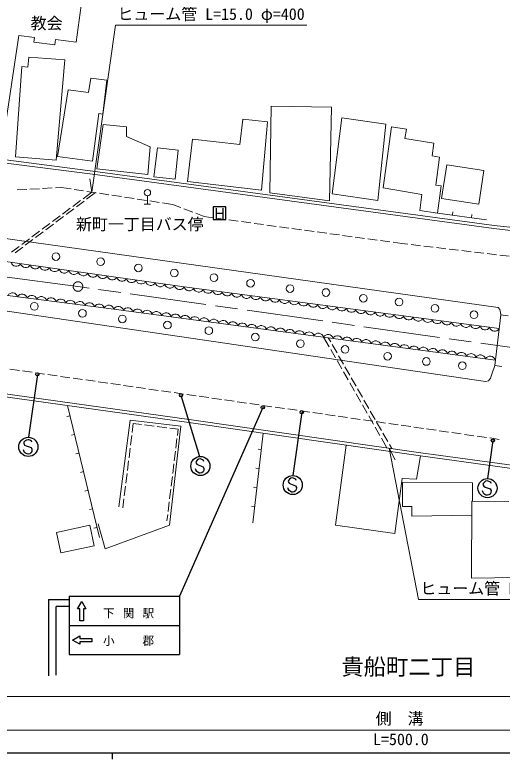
# Model space of a CAD drawing. Units: millimetres at full size, sheet at 1:1000; details may follow other scales. Extents: x 40000 to 680000, y 20000 to 380000.
# Drawn here: x 252733 to 329134, y 204000 to 320618 of the extents above; entities that cross this region are included whole.
import ezdxf
from ezdxf.enums import TextEntityAlignment as Align

# ---------------------------------------------------------------- set-up
doc = ezdxf.new("R2010")
doc.units = ezdxf.units.MM
doc.header["$LTSCALE"] = 1000
doc.linetypes.add('CHAIN', pattern=[18.5, 12, -1.5, 3.5, -1.5])
for name, color, linetype, lineweight in [('M-BMK', 2, 'CHAIN', 13), ('M-STR-HTXT', 7, 'Continuous', 13), ('M-STR-STRC', 7, 'Continuous', 25), ('M-TTL-BAND', 7, 'Continuous', 25), ('M-WORK', 1, 'Continuous', 13)]:
    doc.layers.add(name, color=color, linetype=linetype, lineweight=lineweight)
doc.layers.add('M-BMK-HTXT', color=7, linetype='Continuous')
doc.styles.add('ＭＳ ゴシック', font='')
doc.styles.get('ＭＳ ゴシック').set_extended_font_data('MS Gothic')

msp = doc.modelspace()

# ---------------------------------------------------------------- linework, layer by layer
at = {"layer": 'M-BMK'}
for p, q in [((262627, 278049), (163325, 291068)), ((337654, 267508), (262627, 278049))]:
    msp.add_line(p, q, dxfattribs=at)
msp.add_circle((262627, 278049), 750, dxfattribs=at)
at = {"layer": 'M-STR-HTXT'}
for p, q in [((264808, 292846), (264493, 294910)), ((311400, 252731), (312370, 250882)), ((236671, 213798), (437347, 213798)), ((63641, 208514), (562890, 208514))]:
    msp.add_line(p, q, dxfattribs=at)
for points in [[(264808, 292846), (268500, 319000), (298500, 319000)], [(311400, 252731), (316000, 229000), (346000, 229000)]]:
    msp.add_lwpolyline(points, dxfattribs=at)
at = {"layer": 'M-STR-STRC'}
for p, q in [((285826, 290549), (283826, 290549)), ((283826, 290549), (283826, 288549)), ((285826, 288549), (285826, 290549)), ((284366, 288634), (284366, 290333)), ((284366, 289549), (285358, 289549)), ((285358, 290344), (285358, 288639)), ((283826, 288549), (285826, 288549)), ((256261, 264287), (254846, 254428)), ((278779, 261015), (281679, 251444)), ((291604, 259113), (278540, 229511)), ((297718, 258351), (296297, 248453)), ((254159, 253657), (254135, 253486)), ((254135, 253486), (254264, 253213)), ((254352, 253865), (254159, 253657)), ((254264, 253213), (254491, 253103)), ((254548, 254004), (254352, 253865)), ((254491, 253103), (255289, 252821)), ((254797, 254055), (254548, 254004)), ((254971, 254031), (254797, 254055)), ((255187, 253922), (254971, 254031)), ((255352, 253811), (255187, 253922)), ((255404, 253643), (255352, 253811)), ((327679, 253908), (326828, 247982)), ((254140, 252324), (254082, 252489)), ((254267, 252058), (254140, 252324)), ((254422, 251948), (254267, 252058)), ((254641, 251835), (254422, 251948)), ((255260, 251998), (255073, 251853)), ((255366, 252221), (255260, 251998)), ((255289, 252821), (255410, 252563)), ((255410, 252563), (255366, 252221)), ((254821, 251810), (254641, 251835)), ((255073, 251853), (254821, 251810)), ((281328, 250860), (281135, 250652)), ((281524, 250999), (281328, 250860)), ((281773, 251050), (281524, 250999)), ((281947, 251026), (281773, 251050)), ((282163, 250917), (281947, 251026)), ((282328, 250805), (282163, 250917)), ((282380, 250638), (282328, 250805)), ((281135, 250652), (281111, 250481)), ((281111, 250481), (281240, 250208)), ((281240, 250208), (281467, 250098)), ((281467, 250098), (282265, 249816)), ((282265, 249816), (282386, 249557)), ((281116, 249319), (281057, 249484)), ((281242, 249053), (281116, 249319)), ((281397, 248942), (281242, 249053)), ((281617, 248830), (281397, 248942)), ((281797, 248805), (281617, 248830)), ((282049, 248848), (281797, 248805)), ((282236, 248993), (282049, 248848)), ((282342, 249216), (282236, 248993)), ((282386, 249557), (282342, 249216)), ((295616, 247674), (295593, 247503)), ((295593, 247503), (295721, 247230)), ((295809, 247882), (295616, 247674)), ((295721, 247230), (295948, 247120)), ((296006, 248021), (295809, 247882)), ((296254, 248072), (296006, 248021)), ((296428, 248048), (296254, 248072)), ((296645, 247939), (296428, 248048)), ((296810, 247828), (296645, 247939)), ((296861, 247660), (296810, 247828)), ((326346, 247400), (326154, 247192)), ((326543, 247540), (326346, 247400)), ((326792, 247590), (326543, 247540)), ((326966, 247566), (326792, 247590)), ((327182, 247457), (326966, 247566)), ((327347, 247346), (327182, 247457)), ((327399, 247179), (327347, 247346)), ((295598, 246341), (295539, 246506)), ((295724, 246075), (295598, 246341)), ((295879, 245965), (295724, 246075)), ((295948, 247120), (296747, 246838)), ((296823, 246238), (296717, 246015)), ((296747, 246838), (296867, 246580)), ((296867, 246580), (296823, 246238)), ((326154, 247192), (326130, 247022)), ((326130, 247022), (326259, 246748)), ((326259, 246748), (326486, 246638)), ((326486, 246638), (327284, 246357)), ((327284, 246357), (327405, 246098)), ((327405, 246098), (327361, 245757)), ((296098, 245852), (295879, 245965)), ((296279, 245827), (296098, 245852)), ((296530, 245870), (296279, 245827)), ((296717, 246015), (296530, 245870)), ((326135, 245859), (326076, 246024)), ((326261, 245593), (326135, 245859)), ((326416, 245483), (326261, 245593)), ((326636, 245371), (326416, 245483)), ((326816, 245345), (326636, 245371)), ((327068, 245389), (326816, 245345)), ((327255, 245533), (327068, 245389)), ((327361, 245757), (327255, 245533)), ((257980, 229015), (257980, 222487)), ((257980, 229015), (261244, 229015)), ((261244, 229511), (261244, 220369)), ((261244, 229511), (278540, 229511)), ((262563, 227569), (263210, 228712)), ((263210, 228712), (263857, 227569)), ((278540, 229511), (278540, 220369)), ((259203, 217171), (259203, 227927)), ((261244, 227927), (259203, 227927)), ((262943, 227569), (262563, 227569)), ((262943, 225665), (262943, 227569)), ((263857, 227569), (263476, 227569)), ((263476, 227569), (263476, 225665)), ((263476, 225665), (262943, 225665)), ((261244, 224940), (278540, 224940)), ((261778, 222652), (262920, 223300)), ((262920, 223300), (262920, 222919)), ((262920, 222919), (264824, 222919)), ((264824, 222919), (264824, 222386)), ((257980, 222487), (257980, 217047)), ((262920, 222005), (261778, 222652)), ((264824, 222386), (262920, 222386)), ((262920, 222386), (262920, 222005)), ((261244, 220369), (278540, 220369))]:
    msp.add_line(p, q, dxfattribs=at)
for centre, radius in [((256261, 264287), 250), ((278779, 261015), 250), ((291604, 259113), 250), ((297718, 258351), 250), ((254846, 252928), 1500), ((327679, 253908), 250), ((281822, 249923), 1500), ((296303, 246945), 1500), ((326841, 246463), 1500)]:
    msp.add_circle(centre, radius, dxfattribs=at)
at = {"layer": 'M-TTL-BAND'}
for p, q in [((40000, 205000), (579000, 205000)), ((268000, 205000), (268000, 204000))]:
    msp.add_line(p, q, dxfattribs=at)
at = {"layer": 'M-WORK'}
for p, q in [((263433, 324270), (262356, 316320)), ((253348, 317372), (251055, 302050)), ((255828, 317068), (253348, 317372)), ((255726, 316328), (255828, 317068)), ((259003, 315907), (255726, 316328)), ((259105, 316749), (259003, 315907)), ((262356, 316320), (259105, 316749)), ((254911, 313981), (254766, 312424)), ((260547, 313556), (254911, 313981)), ((259209, 297830), (260547, 313556)), ((253836, 312523), (252847, 298352)), ((254766, 312424), (253836, 312523)), ((264294, 308446), (264642, 310723)), ((264642, 310723), (267151, 310375)), ((267151, 310375), (266502, 305057)), ((259409, 298448), (261104, 308852)), ((261104, 308852), (264294, 308446)), ((292908, 306296), (292686, 292759)), ((302370, 306162), (292908, 306296)), ((302083, 291498), (302370, 306162)), ((265878, 305159), (264907, 297712)), ((266502, 305057), (265878, 305159)), ((302477, 292594), (304017, 304496)), ((304017, 304496), (310906, 303481)), ((266603, 303433), (265581, 296494)), ((270214, 303063), (266603, 303433)), ((288460, 304267), (288004, 300319)), ((292343, 303843), (288460, 304267)), ((291430, 293141), (292343, 303843)), ((310906, 303481), (309640, 291536)), ((270214, 301541), (270214, 303063)), ((311805, 303091), (310476, 293495)), ((314141, 302732), (311805, 303091)), ((313880, 301239), (314141, 302732)), ((273934, 299931), (270214, 301541)), ((280564, 301135), (279781, 294511)), ((288004, 300319), (280564, 301135)), ((318448, 300499), (313880, 301239)), ((232093, 299888), (264890, 295647)), ((232147, 300386), (264956, 296143)), ((273564, 295581), (273934, 299931)), ((275094, 299786), (274506, 295262)), ((278313, 299416), (275094, 299786)), ((318144, 298527), (318448, 300499)), ((277856, 294892), (278313, 299416)), ((252847, 298352), (259209, 297830)), ((264907, 297712), (259409, 298448)), ((319304, 298310), (318144, 298527)), ((318742, 293948), (319304, 298310)), ((265581, 296494), (273564, 295581)), ((319633, 291837), (320439, 297114)), ((320439, 297114), (326270, 296224)), ((326270, 296224), (325464, 290946)), ((264890, 295647), (327831, 287142)), ((264956, 296143), (327894, 287638)), ((274506, 295262), (277856, 294892)), ((279781, 294511), (291430, 293141)), ((319590, 293818), (318742, 293948)), ((253095, 293181), (254593, 293268)), ((255092, 293297), (256589, 293384)), ((257089, 293413), (258586, 293499)), ((259085, 293528), (259977, 293580)), ((259977, 293580), (261534, 293344)), ((262028, 293268), (263511, 293043)), ((263420, 291809), (264808, 292846)), ((263978, 291726), (265363, 292762)), ((264005, 292968), (265488, 292743)), ((292686, 292759), (302083, 291498)), ((310476, 293495), (316538, 292494)), ((319025, 289554), (319590, 293818)), ((265983, 292668), (267466, 292442)), ((267960, 292367), (269443, 292142)), ((269937, 292067), (271420, 291842)), ((271915, 291767), (273398, 291541)), ((273518, 290961), (273518, 292253)), ((309640, 291536), (302477, 292594)), ((316538, 292494), (316240, 289946)), ((325464, 290946), (319633, 291837)), ((261818, 290611), (263019, 291509)), ((262376, 290529), (263577, 291427)), ((273018, 290961), (274018, 290961)), ((273892, 291466), (275375, 291241)), ((275869, 291166), (277426, 290929)), ((277426, 290929), (278757, 290418)), ((260216, 289414), (261417, 290312)), ((260774, 289332), (261976, 290230)), ((279224, 290239), (280624, 289701)), ((281091, 289522), (282421, 289011)), ((316240, 289946), (319025, 289554)), ((326666, 288511), (319025, 289554)), ((321359, 289236), (321427, 289731)), ((324332, 288830), (324399, 289325)), ((232051, 288258), (328527, 274775)), ((258614, 288216), (259815, 289114)), ((259172, 288134), (260374, 289032)), ((282421, 289011), (283796, 288824)), ((284292, 288757), (285778, 288555)), ((286274, 288487), (287760, 288285)), ((288255, 288218), (289742, 288015)), ((257012, 287019), (258214, 287917)), ((257570, 286937), (258772, 287835)), ((290237, 287948), (291723, 287746)), ((292219, 287678), (293705, 287476)), ((294201, 287409), (295687, 287207)), ((296182, 287139), (297669, 286937)), ((327831, 287142), (338444, 285883)), ((327894, 287638), (338504, 286379)), ((255410, 285821), (256612, 286719)), ((255968, 285739), (257170, 286637)), ((298164, 286870), (299650, 286667)), ((300146, 286600), (301632, 286398)), ((302128, 286330), (303614, 286128)), ((304109, 286061), (305596, 285859)), ((306091, 285791), (307577, 285589)), ((253808, 284624), (255010, 285522)), ((254366, 284542), (255568, 285440)), ((308073, 285522), (309559, 285319)), ((310055, 285252), (311541, 285050)), ((312036, 284982), (313411, 284795)), ((313411, 284795), (314359, 284683)), ((314856, 284625), (316346, 284449)), ((252206, 283426), (253408, 284325)), ((252765, 283344), (253966, 284242)), ((316842, 284390), (318332, 284215)), ((318828, 284156), (320318, 283980)), ((320814, 283921), (322304, 283746)), ((322801, 283687), (324290, 283511)), ((324787, 283453), (326277, 283277)), ((326773, 283218), (328263, 283042)), ((328759, 282984), (330249, 282808)), ((228311, 277611), (326510, 263153)), ((328527, 274775), (328794, 274428)), ((328794, 274428), (328900, 273967)), ((328949, 273620), (327972, 265655)), ((328900, 273967), (328949, 273620)), ((328949, 273620), (330097, 273479)), ((302003, 268615), (301134, 270133)), ((302257, 269379), (301882, 270033)), ((303250, 267643), (302505, 268945)), ((302996, 266879), (302251, 268181)), ((304244, 265908), (303499, 267209)), ((303990, 265144), (303245, 266446)), ((251956, 265116), (253440, 264903)), ((253935, 264832), (255420, 264619)), ((305238, 264172), (304493, 265474)), ((327575, 264458), (327972, 265655)), ((327972, 265655), (329103, 265508)), ((255915, 264548), (257400, 264335)), ((257895, 264264), (259380, 264051)), ((259875, 263980), (261359, 263767)), ((261854, 263696), (263339, 263483)), ((304984, 263408), (304239, 264710)), ((306232, 262436), (305486, 263738)), ((327016, 263259), (327309, 263712)), ((327309, 263712), (327575, 264458)), ((236306, 263346), (280424, 257171)), ((236671, 262790), (280353, 256676)), ((263834, 263412), (265319, 263199)), ((265814, 263128), (267298, 262915)), ((267793, 262843), (269278, 262630)), ((269773, 262559), (271258, 262346)), ((305978, 261673), (305232, 262974)), ((326510, 263153), (327016, 263259)), ((271753, 262275), (273238, 262062)), ((273733, 261991), (275217, 261778)), ((275712, 261707), (277197, 261494)), ((277692, 261423), (279177, 261210)), ((306971, 259937), (306226, 261239)), ((307226, 260701), (306480, 262002)), ((279672, 261139), (281157, 260926)), ((281651, 260855), (283136, 260642)), ((283631, 260571), (285116, 260357)), ((285611, 260286), (287096, 260073)), ((308219, 258965), (307474, 260267)), ((261001, 259385), (266003, 238703)), ((287591, 260002), (289075, 259789)), ((289570, 259718), (291055, 259505)), ((291550, 259434), (293035, 259221)), ((293530, 259150), (295015, 258937)), ((307965, 258201), (307220, 259503)), ((261387, 257792), (260901, 257674)), ((295509, 258866), (296994, 258653)), ((297489, 258582), (298974, 258369)), ((299469, 258298), (300954, 258085)), ((301449, 258014), (302933, 257800)), ((303428, 257729), (304913, 257516)), ((308959, 256466), (308214, 257767)), ((309213, 257229), (308468, 258531)), ((270834, 257089), (269056, 243543)), ((278746, 256170), (270834, 257089)), ((271120, 255183), (271294, 256583)), ((271294, 256583), (272578, 256423)), ((280353, 256676), (316318, 251521)), ((280424, 257171), (316388, 252016)), ((305408, 257445), (306893, 257232)), ((307388, 257161), (308873, 256948)), ((309367, 256877), (310852, 256664)), ((310207, 255494), (309462, 256796)), ((311347, 256593), (312832, 256380)), ((273074, 256361), (274562, 256175)), ((275058, 256113), (276547, 255927)), ((276988, 240665), (278746, 256170)), ((277043, 255865), (278327, 255704)), ((278327, 255704), (278209, 254733)), ((309953, 254730), (309207, 256032)), ((313327, 256309), (314812, 256096)), ((315307, 256025), (316791, 255812)), ((317286, 255741), (318771, 255528)), ((319266, 255457), (320751, 255243)), ((262092, 254876), (261606, 254758)), ((270874, 253198), (271059, 254687)), ((278148, 254237), (277967, 252748)), ((291658, 255056), (290024, 241036)), ((311070, 252778), (310201, 254296)), ((311201, 253758), (310455, 255060)), ((321246, 255172), (322731, 254959)), ((323226, 254888), (324710, 254675)), ((325205, 254604), (326690, 254391)), ((327185, 254320), (328670, 254107)), ((304657, 253193), (302984, 240671)), ((311823, 252671), (311449, 253324)), ((262797, 251960), (262311, 251842)), ((270628, 251214), (270813, 252702)), ((277907, 252252), (277726, 250762)), ((291362, 252516), (290865, 252574)), ((316388, 252016), (335067, 249447)), ((315718, 247851), (316318, 251521)), ((316318, 251521), (335007, 248950)), ((270382, 249229), (270567, 250717)), ((277666, 250266), (277485, 248777)), ((291015, 249536), (290518, 249594)), ((263502, 249044), (263016, 248927)), ((270136, 247244), (270321, 248733)), ((277424, 248281), (277243, 246792)), ((312295, 239352), (313454, 247984)), ((313454, 247984), (315718, 247851)), ((313536, 247323), (313518, 243582)), ((324470, 247282), (313536, 247323)), ((324506, 244417), (324470, 247282)), ((264207, 246128), (263721, 246011)), ((269890, 245259), (270075, 246748)), ((277183, 246295), (277002, 244806)), ((290668, 246556), (290171, 246614)), ((269655, 243363), (269829, 244763)), ((276941, 244310), (276760, 242821)), ((324361, 244419), (324334, 232373)), ((330200, 244348), (324361, 244419)), ((264912, 243212), (264426, 243095)), ((290320, 243576), (289824, 243634)), ((313518, 243582), (314975, 243599)), ((314975, 243599), (314975, 242090)), ((276700, 242325), (276582, 241354)), ((314975, 242090), (324356, 242222)), ((259275, 239496), (264461, 240650)), ((264461, 240650), (265153, 237400)), ((265617, 240296), (265131, 240179)), ((265808, 240852), (266909, 236945)), ((266909, 236945), (276988, 240665)), ((302984, 240671), (312295, 239352)), ((259950, 236335), (259275, 239496)), ((265153, 237400), (259950, 236335)), ((324334, 232373), (331567, 232453))]:
    msp.add_line(p, q, dxfattribs=at)
for points in [[(226501, 285497), (279272, 277979), (328670, 271452)], [(328024, 266539), (268250, 274528), (227517, 279748)]]:
    msp.add_lwpolyline(points, dxfattribs=at)
for centre, radius in [((273518, 292753), 500), ((259170, 282746), 600), ((266167, 281947), 600), ((272099, 280970), 600), ((277729, 280171), 600), ((283945, 279443), 600), ((289682, 278572), 600), ((295880, 277738), 600), ((301511, 277116), 600), ((307389, 276210), 600), ((255785, 274947), 600), ((312984, 275624), 600), ((318596, 274630), 600), ((263333, 273846), 600), ((324723, 273635), 600), ((269585, 272975), 600), ((276662, 272016), 600), ((283145, 271140), 600), ((290426, 270134), 600), ((297507, 269104), 600), ((304514, 268198), 600), ((311174, 267132), 600), ((317248, 266306), 600), ((322896, 265640), 600)]:
    msp.add_circle(centre, radius, dxfattribs=at)
for centre, radius, start, end in [((252933, 282064), 830, 195.31241, 328.47098), ((254441, 281850), 830, 195.31241, 328.47098), ((255948, 281635), 830, 195.31241, 328.47098), ((257456, 281420), 830, 195.31241, 328.47098), ((258964, 281205), 830, 195.31241, 328.47098), ((260471, 280990), 830, 195.31241, 328.47098), ((261979, 280776), 830, 195.31241, 328.47098), ((263487, 280561), 830, 195.31241, 328.47098), ((264995, 280346), 830, 195.31241, 328.47098), ((266502, 280131), 830, 195.31241, 328.47098), ((268010, 279916), 830, 195.31241, 328.47098), ((269518, 279702), 830, 195.31241, 328.47098), ((271026, 279487), 830, 195.31241, 328.47098), ((272533, 279272), 830, 195.31241, 328.47098), ((274041, 279057), 830, 195.31241, 328.47098), ((275549, 278842), 830, 195.31241, 328.47098), ((277057, 278628), 830, 195.31241, 328.47098), ((278564, 278413), 830, 195.31241, 328.47098), ((280062, 278197), 820, 195.44182, 329.50453), ((281559, 277999), 820, 195.44182, 329.50453), ((283056, 277802), 820, 195.44182, 329.50453), ((252368, 276232), 828, 16.0494, 149.34386), ((253876, 276039), 828, 16.0494, 149.34386), ((255385, 275846), 828, 16.0494, 149.34386), ((256893, 275652), 828, 16.0494, 149.34386), ((284553, 277604), 820, 195.44182, 329.50453), ((286050, 277406), 820, 195.44182, 329.50453), ((287547, 277208), 820, 195.44182, 329.50453), ((289044, 277010), 820, 195.44182, 329.50453), ((290540, 276813), 820, 195.44182, 329.50453), ((292037, 276615), 820, 195.44182, 329.50453), ((258402, 275459), 828, 16.0494, 149.34386), ((259911, 275265), 828, 16.0494, 149.34386), ((261419, 275072), 828, 16.0494, 149.34386), ((262928, 274879), 828, 16.0494, 149.34386), ((264437, 274685), 828, 16.0494, 149.34386), ((265945, 274492), 828, 16.0494, 149.34386), ((293534, 276417), 820, 195.44182, 329.50453), ((295031, 276219), 820, 195.44182, 329.50453), ((296528, 276021), 820, 195.44182, 329.50453), ((298025, 275824), 820, 195.44182, 329.50453), ((299522, 275626), 820, 195.44182, 329.50453), ((267454, 274299), 828, 16.0494, 149.34386), ((268955, 274112), 818, 15.27571, 149.49919), ((270449, 273913), 818, 15.27571, 149.49919), ((271944, 273713), 818, 15.27571, 149.49919), ((273438, 273513), 818, 15.27571, 149.49919), ((274933, 273314), 818, 15.27571, 149.49919), ((301019, 275428), 820, 195.44182, 329.50453), ((302516, 275230), 820, 195.44182, 329.50453), ((304013, 275033), 820, 195.44182, 329.50453), ((305510, 274835), 820, 195.44182, 329.50453), ((307007, 274637), 820, 195.44182, 329.50453), ((308504, 274439), 820, 195.44182, 329.50453), ((276427, 273114), 818, 15.27571, 149.49919), ((277921, 272914), 818, 15.27571, 149.49919), ((279416, 272714), 818, 15.27571, 149.49919), ((280910, 272515), 818, 15.27571, 149.49919), ((282404, 272315), 818, 15.27571, 149.49919), ((283899, 272115), 818, 15.27571, 149.49919), ((310001, 274241), 820, 195.44182, 329.50453), ((311497, 274044), 820, 195.44182, 329.50453), ((312994, 273846), 820, 195.44182, 329.50453), ((314491, 273648), 820, 195.44182, 329.50453), ((315988, 273450), 820, 195.44182, 329.50453), ((317485, 273252), 820, 195.44182, 329.50453), ((285393, 271915), 818, 15.27571, 149.49919), ((286887, 271716), 818, 15.27571, 149.49919), ((288382, 271516), 818, 15.27571, 149.49919), ((289876, 271316), 818, 15.27571, 149.49919), ((291370, 271117), 818, 15.27571, 149.49919), ((292865, 270917), 818, 15.27571, 149.49919), ((318982, 273055), 820, 195.44182, 329.50453), ((320479, 272857), 820, 195.44182, 329.50453), ((321976, 272659), 820, 195.44182, 329.50453), ((323473, 272461), 820, 195.44182, 329.50453), ((324970, 272263), 820, 195.44182, 329.50453), ((326467, 272066), 820, 195.44182, 329.50453), ((294359, 270717), 818, 15.27571, 149.49919), ((295853, 270517), 818, 15.27571, 149.49919), ((297348, 270318), 818, 15.27571, 149.49919), ((298842, 270118), 818, 15.27571, 149.49919), ((300336, 269918), 818, 15.27571, 149.49919), ((327964, 271868), 820, 195.44182, 329.50453), ((301831, 269719), 818, 15.27571, 149.49919), ((303325, 269519), 818, 15.27571, 149.49919), ((304820, 269319), 818, 15.27571, 149.49919), ((306314, 269119), 818, 15.27571, 149.49919), ((307808, 268920), 818, 15.27571, 149.49919), ((309303, 268720), 818, 15.27571, 149.49919), ((310797, 268520), 818, 15.27571, 149.49919), ((312291, 268320), 818, 15.27571, 149.49919), ((313786, 268121), 818, 15.27571, 149.49919), ((315280, 267921), 818, 15.27571, 149.49919), ((316774, 267721), 818, 15.27571, 149.49919), ((318269, 267522), 818, 15.27571, 149.49919), ((319763, 267322), 818, 15.27571, 149.49919), ((321257, 267122), 818, 15.27571, 149.49919), ((322752, 266922), 818, 15.27571, 149.49919), ((324246, 266723), 818, 15.27571, 149.49919), ((325740, 266523), 818, 15.27571, 149.49919), ((327235, 266323), 818, 15.27571, 149.49919)]:
    msp.add_arc(centre, radius, start, end, dxfattribs=at)

# ---------------------------------------------------------------- texts
at = {"layer": 'M-BMK-HTXT', "style": 'ＭＳ ゴシック'}
for s, height, p in [('教会', 1833, (257711, 319295)), ('新町一丁目バス停', 1833, (272322, 287817)), ('貴船町二丁目', 2566, (314429, 218470))]:
    msp.add_text(s, height=height, dxfattribs=at).set_placement(p, align=Align.MIDDLE_CENTER)
at = {"layer": 'M-STR-HTXT', "style": 'ＭＳ ゴシック'}
for s, p in [('ヒューム管 L=15.0 φ=400', (283500, 320750)), ('ヒューム管 L=20.0 φ=600', (331000, 230750)), ('側\u3000溝', (313065, 210355))]:
    msp.add_text(s, height=1833, dxfattribs=at).set_placement(p, align=Align.MIDDLE_CENTER)
msp.add_text('L=500.0', height=1833, dxfattribs=at).set_placement((313265, 205640), align=Align.BOTTOM_CENTER)
at = {"layer": 'M-STR-STRC', "char_height": 1320, "attachment_point": 7, "style": 'ＭＳ ゴシック'}
for s, insert in [('\\T1.72;下関駅', (266561, 226048)), ('\\T3.44;小郡', (266561, 221736))]:
    msp.add_mtext(s, dxfattribs=dict(at, insert=insert))

doc.saveas('drawing.dxf')
